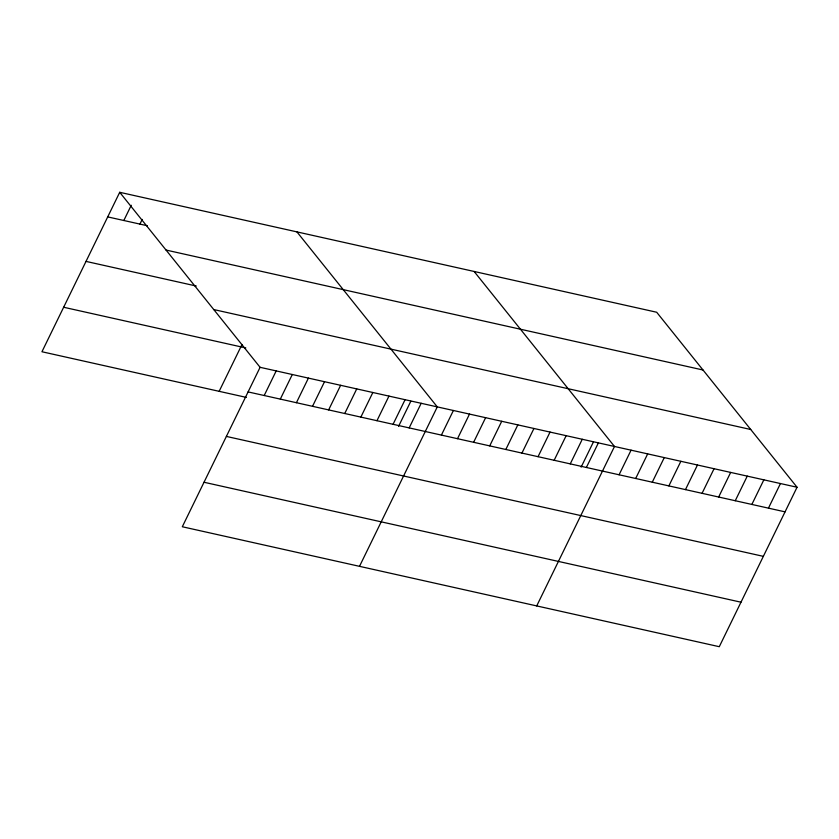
<?xml version="1.0" encoding="UTF-8"?>
<svg xmlns="http://www.w3.org/2000/svg" width="839" height="839" viewBox="0 0 839 839"><rect width="100%" height="100%" fill="white"/><g stroke="black" fill="none" stroke-linecap="round" stroke-linejoin="round"><path stroke-width="1.26" d="M119.715 192.299L260.09 367.314L182.315 526.756L719.285 646.701L797.05 487.249L656.685 312.244L119.715 192.299L41.95 351.751L246.404 397.413M123.826 220.5L131.251 205.272M139.935 224.097L142.221 219.409M219.147 391.331L241.999 344.483M264.201 395.515L276.199 370.911M280.31 399.112L292.308 374.509M296.419 402.71L308.416 378.106M312.528 406.307L324.525 381.703M328.636 409.904L340.634 385.3M344.745 413.501L356.743 388.897M360.854 417.098L372.852 392.495M376.963 420.696L388.96 396.102M393.072 424.293L405.069 399.7M398.567 426.348L410.816 401.241M409.18 427.9L421.178 403.297M359.512 566.335L437.287 406.894L296.912 231.879M441.398 435.095L453.396 410.491M457.507 438.692L469.504 414.088M473.616 442.289L485.613 417.686M489.724 445.887L501.722 421.283M505.833 449.484L517.831 424.88M521.942 453.081L533.94 428.477M538.051 456.678L550.048 432.075M554.159 460.275L566.157 435.682M570.268 463.873L582.266 439.279M581.144 467.124L593.383 442.027M586.377 467.48L598.375 442.877M536.719 605.926L614.484 446.474L474.119 271.458M619.077 474.78L631.075 450.176M635.679 478.492L647.677 453.889M652.27 482.194L664.278 457.591M668.872 485.907L680.869 461.303M685.473 489.609L697.471 465.005M702.065 493.322L714.062 468.718M718.666 497.024L730.664 472.42M735.258 500.736L747.255 476.133M751.859 504.438L763.857 479.835M768.451 508.151L780.448 483.547M107.717 216.902L147.37 225.754M166.038 250.053L702.998 369.999M86.018 261.401L196.295 286.036M213.767 309.56L750.727 429.495M63.649 307.252L245.806 347.933M260.09 367.314L797.05 487.249M248.092 391.918L785.052 511.853M226.383 436.416L763.343 556.351M204.024 482.257L740.984 602.203"/></g></svg>
